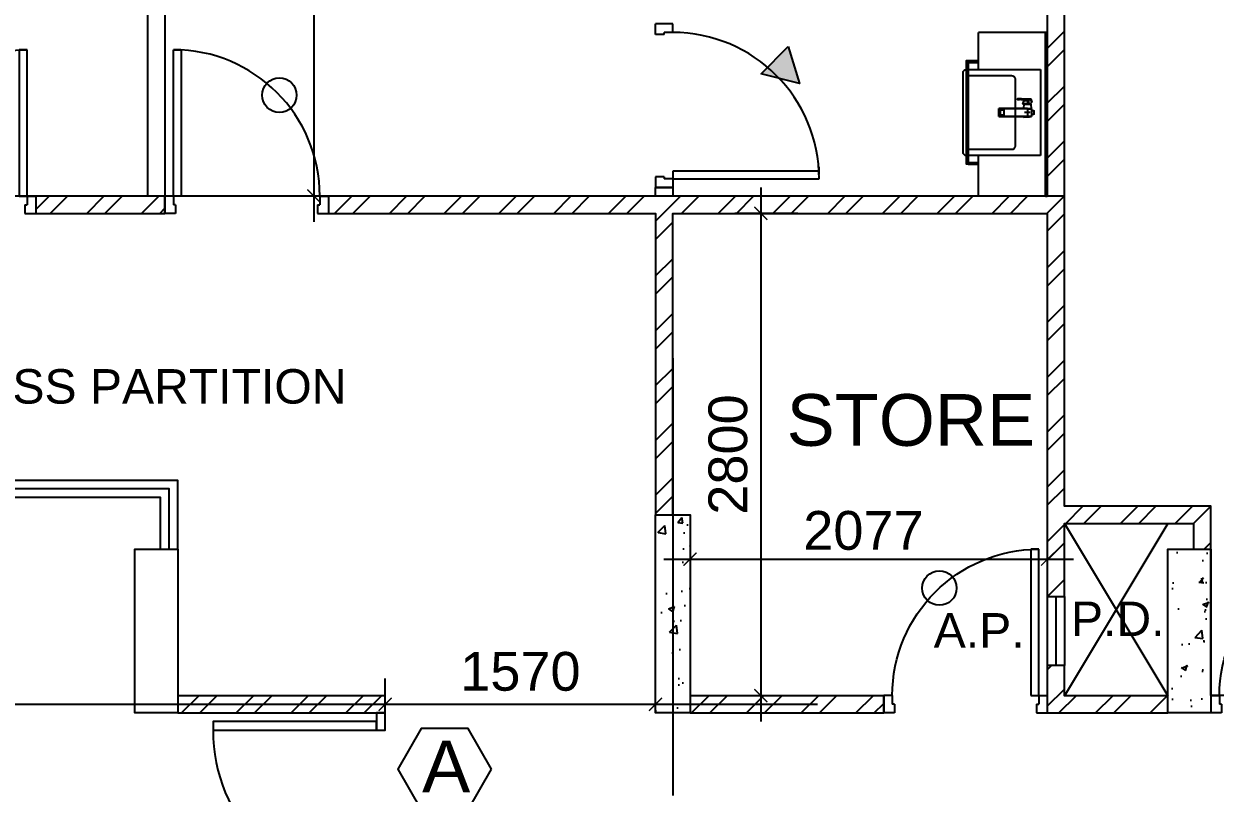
# Model space of a CAD drawing. Header units: millimetres. Extents: x -1214 to 71105, y 7230 to 56309.
# Drawn here: x 51231 to 58150, y 28184 to 32650 of the extents above; entities that cross this region are included whole.
import ezdxf
from ezdxf.enums import TextEntityAlignment as Align

# ---------------------------------------------------------------- set-up
doc = ezdxf.new("R2010")
doc.units = ezdxf.units.MM
doc.header["$MEASUREMENT"] = 0
doc.linetypes.add('CENTERX2', pattern=[101.6, 63.5, -12.7, 12.7, -12.7])
doc.layers.get('0').update_dxf_attribs({"color": 8})
doc.layers.get('Defpoints').update_dxf_attribs({"color": 8})
for name, color, linetype in [('Default', 8, 'Continuous'), ('Door', 8, 'Continuous'), ('Dry Wall', 8, 'Continuous'), ('FSD', 8, 'Continuous'), ('GBP A.P.', 8, 'Continuous'), ('GBP Dim', 8, 'Continuous'), ('GBP Text 200', 8, 'Continuous'), ('GBP Text 250', 8, 'Continuous'), ('grid', 8, 'CENTERX2'), ('hatch', 8, 'Continuous'), ('LP-Furn built-in', 8, 'Continuous'), ('LP-Sanitary', 8, 'Continuous'), ('PD', 8, 'Continuous'), ('PD DOOR', 8, 'Continuous'), ('TEXT', 8, 'Continuous'), ('WALL-NEW', 8, 'Continuous'), ('WALL-STRUCTURE', 8, 'Continuous'), ('WINDOW', 8, 'Continuous'), ('zzz-room mix', 8, 'Continuous')]:
    doc.layers.add(name, color=color, linetype=linetype)
doc.layers.add('LP-Nonplot', color=8, linetype='Continuous', plot=False)
doc.styles.add('BH', font='arial.ttf')
doc.dimstyles.new('200 GBP', dxfattribs={"dimscale": 1.5, "dimtxt": 150, "dimasz": 50, "dimexe": 100, "dimexo": 50, "dimgap": 50, "dimtad": 1, "dimdec": 0, "dimzin": 0, "dimdsep": 46, "dimtxsty": 'BH', "dimblk": 'ARCHTICK', "dimcen": 0.09, "dimdle": 100, "dimclrd": 9, "dimclre": 9, "dimclrt": 1, "dimadec": 0, "dimazin": 0, "dimtfac": 1, "dimtdec": 0, "dimtix": 1, "dimtmove": 2, "dimatfit": 3, "dimldrblk": 'ARCHTICK', "dimfxl": 300, "dimfxlon": 1, "dimtolj": 1, "dimtzin": 0, "dimarcsym": 0})

# ---------------------------------------------------------------- blocks, each defined once
blk = doc.blocks.new('Door 850')
for p, q in [((38290.6, 34986.6), (38290.6, 35836.6)), ((38290.6, 35836.6), (38335.6, 35836.6)), ((38335.6, 35836.6), (38335.6, 34986.6)), ((38240.6, 34986.6), (38240.6, 34911.6)), ((38290.6, 34986.6), (38240.6, 34986.6)), ((38290.6, 34986.6), (38290.6, 34936.6)), ((38335.6, 34986.6), (38290.6, 34986.6)), ((39140.6, 34986.6), (39140.6, 34936.6)), ((39140.6, 34986.6), (39190.6, 34986.6)), ((39190.6, 34986.6), (39190.6, 34911.6)), ((38240.6, 34911.6), (38240.6, 34886.6)), ((38303.1, 34886.6), (38240.6, 34886.6)), ((38303.1, 34936.6), (38290.6, 34936.6)), ((38303.1, 34936.6), (38303.1, 34886.6)), ((39128.1, 34936.6), (39140.6, 34936.6)), ((39128.1, 34936.6), (39128.1, 34886.6)), ((39128.1, 34886.6), (39190.6, 34886.6)), ((39190.6, 34911.6), (39190.6, 34886.6))]:
    blk.add_line(p, q)
blk.add_arc((38290.6, 34986.6), 850, 359.99995, 89.99772)
blk = doc.blocks.new('A$C65CE4B9A')
at = {"layer": 'grid', "ltscale": 200}
for p, q in [((-14000, 10500), (-14000, -20450)), ((-66500, -6750), (0, -6750))]:
    blk.add_line(p, q, dxfattribs=at)
blk = doc.blocks.new('SEANNOT_GROUP2')
at = {"layer": 'Default'}
blk.add_line((81.5, 351.1), (81.5, 317.9), dxfattribs=at)
blk = doc.blocks.new('SEANNOT_GROUP3')
at = {"layer": 'Default'}
blk.add_line((99.8, 335.2), (63.8, 335.2), dxfattribs=at)
blk = doc.blocks.new('ghtfdgd')
at = {"layer": 'LP-Sanitary'}
for p, q in [((79230.7, -114993.6), (79230.7, -114979.6)), ((79231.2, -114979.1), (79250.2, -114979.1)), ((79250.7, -114979.6), (79250.7, -114993.6)), ((79214.2, -115039.6), (79218.2, -114994.6)), ((79217.1, -115027.9), (79214.2, -115039.6)), ((79217.1, -115039.6), (79214.2, -115039.6)), ((79215.7, -115019.1), (79215.7, -115005.6)), ((79215.7, -115005.6), (79217.2, -115005.6)), ((79220.2, -114994.6), (79217.1, -115027.9)), ((79217.5, -115184.4), (79217.1, -115027.9)), ((79220.2, -114994.6), (79218.2, -114994.6)), ((79218.9, -115183.4), (79220.2, -114994.6)), ((79261.1, -114994.6), (79220.2, -114994.6)), ((79250.2, -114994.1), (79231.2, -114994.1)), ((79238.9, -114994.1), (79238.9, -114994.6)), ((79242.4, -114994.6), (79242.4, -114994.1)), ((79263.2, -114994.6), (79261.1, -114994.6)), ((79261.1, -114994.6), (79262.4, -115183.4)), ((79264.2, -115027.9), (79261.1, -114994.6)), ((79263.2, -114994.6), (79288.7, -114996.6)), ((79263.2, -114994.6), (79267.1, -115039.6)), ((79264.2, -115027.9), (79263.8, -115184.4)), ((79264.2, -115027.9), (79267.1, -115039.6)), ((79267.1, -115039.6), (79264.2, -115039.6)), ((79288.7, -115037.7), (79267.1, -115039.6)), ((79288.7, -115037.7), (79288.7, -114996.6)), ((79290.7, -115009.4), (79290.7, -115000.9)), ((79290.7, -115009.6), (79290.7, -115009.4)), ((79290.7, -115010.3), (79290.7, -115009.6)), ((79290.7, -115044.4), (79290.7, -115010.3)), ((79290.7, -115044.7), (79290.7, -115044.4)), ((79290.9, -115010.4), (79310.4, -115018.6)), ((79290.9, -115010.4), (79290.9, -115044.5)), ((79290.9, -115044.5), (79310.4, -115036.3)), ((79310.7, -115017.8), (79291, -115009.5)), ((79291, -115009.5), (79291, -115009.5)), ((79291, -115009.5), (79291, -115009.5)), ((79291, -115044.9), (79310.7, -115036.6)), ((79310.4, -115018.6), (79310.5, -115018.7)), ((79310.4, -115036.3), (79310.5, -115036.2)), ((79310.5, -115018.7), (79310.5, -115027.4)), ((79310.5, -115036.2), (79310.5, -115027.4)), ((79310.7, -115017.8), (79314.8, -115009.2)), ((79313.5, -115028.9), (79313.5, -115020.8)), ((79313.5, -115020.8), (79317.3, -115050.9)), ((79313.5, -115028.9), (79313.5, -115036.9)), ((79313.5, -115036.9), (79317.3, -115075.5)), ((79313.5, -115037), (79317.3, -115075.5)), ((79315.2, -115010.7), (79313.6, -115020.4)), ((79313.6, -115020.5), (79313.6, -115020.4)), ((79317.3, -115050.5), (79313.6, -115020.5)), ((79315.2, -115010.7), (79317.3, -115050.4)), ((79318, -115050.2), (79316, -115010.5)), ((79317.3, -115002.9), (79318.9, -114997.5)), ((79319.4, -115044.7), (79317.3, -115002.9)), ((79317.3, -115050.4), (79317.3, -115050.5)), ((79317.3, -115051.4), (79317.3, -115063.3)), ((79317.7, -115051.6), (79318.9, -115052.3)), ((79317.7, -115063.5), (79317.7, -115051.6)), ((79319.4, -115051), (79318, -115050.2)), ((79318.7, -114997.4), (79318.9, -114997.5)), ((79319.3, -114997.6), (79318.9, -114997.4)), ((79318.9, -114997.5), (79319.4, -114997.7)), ((79318.9, -115074.8), (79318.9, -115052.3)), ((79319.4, -114997.7), (79319.4, -115044.7)), ((79319.4, -115044.7), (79319.4, -115051)), ((79319.8, -115045.3), (79319.8, -114998.3)), ((79319.8, -115051.6), (79319.8, -115045.3)), ((79319.8, -115051.9), (79319.8, -115051.6)), ((79319.8, -115051.9), (79319.8, -115074.4)), ((79317.3, -115075.1), (79317.3, -115063.3)), ((79317.7, -115063.5), (79317.7, -115075.4)), ((79317.7, -115075.4), (79318.9, -115074.8)), ((79318, -115076), (79319.3, -115075.3)), ((79319.8, -115074.4), (79319.8, -115074.6)), ((79218.9, -115183.4), (79217.5, -115184.4)), ((79217.5, -115184.4), (79263.8, -115184.4)), ((79262.4, -115183.4), (79218.9, -115183.4)), ((79225, -115154.8), (79225, -115173.1)), ((79255.3, -115153.8), (79226, -115153.8)), ((79255.3, -115154), (79226, -115154)), ((79226, -115174.1), (79255.3, -115174.1)), ((79256.3, -115173.1), (79256.3, -115154.8)), ((79262.4, -115183.4), (79263.8, -115184.4))]:
    blk.add_line(p, q, dxfattribs=at)
for centre, radius, start, end in [((79231.2, -114979.6), 0.5, 90, 180), ((79250.2, -114979.6), 0.5, 0, 90), ((79240.7, -115019.1), 25, 180, 185.74251), ((79231.2, -114993.6), 0.5, 180, 270), ((79250.2, -114993.6), 0.5, 270, 0), ((79280.3, -115017.1), 20, 56.8024, 65.16541), ((79280.3, -115017.1), 20, 294.83459, 301.61275), ((79290.9, -115000.9), 0.2, 127.85265, 180), ((79290.9, -115044.7), 0.2, 180.01397, 293.04704), ((79511, -115282.7), 357.7, 125.84981, 127.98251), ((79530.3, -115308.3), 389.7, 125.92638, 127.88363), ((79234, -109870), 5139.5, 270.63577, 270.89969), ((79227.2, -108854.2), 6155.7, 270.59451, 270.81562), ((79288.3, -115009.7), 2.67, 3.1953, 9.33669), ((79301.7, -114992.9), 0.28, 69.68638, 135.20106), ((79319.7, -114996.5), 23.1, 247.12521, 247.49949), ((79339.3, -115104.4), 73.6, 112.75714, 112.87481), ((79312.3, -115020.9), 1.23, 6.09456, 11.51592), ((79308.7, -115037.4), 4.84, 5.24499, 7.19277), ((79310.7, -115037.3), 2.83, 5.64545, 8.81471), ((79314, -115009.4), 0.822, 12.82151, 37.37855), ((79314.7, -115011.5), 2.53, 77.49723, 90.78809), ((79315.1, -115009.5), 0.509, 38.0096, 78.40522), ((84763.2, -116562.2), 5664.7, 164.02206, 164.08854), ((79313.8, -115010.5), 2.18, 358.67427, 36.2852), ((79317.8, -115050.7), 0.54, 62.22165, 149.68726), ((79305.3, -115051.3), 11.9, 359.62289, 2.1624), ((79315.7, -115050), 2.38, 342.31294, 353.97204), ((79317.3, -115050.2), 0.738, 359.2113, 2.9985), ((79318.5, -114997.9), 0.689, 55.95421, 80.13248), ((79319, -114998.3), 0.8, 0.00654, 61.47672), ((79319.1, -115051.6), 0.688, 1.5121, 63.73401), ((79313.2, -115075.2), 4.12, 356.11976, 1.38136), ((79317.8, -115075.5), 0.494, 177.69922, 295.85307), ((79318.6, -115075.3), 0.938, 181.08912, 220.22046), ((79319, -115074.6), 0.786, 294.19625, 0.49169)]:
    blk.add_arc(centre, radius, start, end, dxfattribs=at)
for centre, major_axis, ratio, start_param, end_param in [((79290.9, -115000.9), (0.2, 0), 0.870233, 1.308042, 3.141593), ((79290.9, -115009.4), (0.2, 0), 0.870251, 1.333095, 3.141593), ((79290.9, -115010.3), (0.2, 0), 0.5, 3.141593, 4.712389), ((79290.9, -115044.4), (0.2, 0), 0.5, 3.141593, 4.712389), ((79290.9, -115000.9), (0.123, -0.158), 0.834595, 2.099205, 3.141593), ((79290.9, -115000.9), (0.123, -0.158), 0.834595, 3.141593, 3.165459), ((79290.9, -115010), (0.077, 0.836), 0.04975, 4.217846, 5.325586), ((79290.9, -115044.1), (-0.077, 0.836), 0.04975, 2.065339, 3.17308), ((79301.6, -114992.9), (0.117, -0.162), 0.844851, 2.109561, 3.167674), ((79310.4, -115018.2), (-0.311, -0.737), 0.21898, 1.092037, 2.210933), ((79310.4, -115035.9), (-0.311, 0.737), 0.21898, 2.049556, 3.141593), ((79310.5, -115018.3), (-0.309, -0.738), 0.217421, 1.09135, 2.210755), ((79310.5, -115035.8), (-0.309, 0.738), 0.217421, 2.050243, 3.169648), ((79310.4, -115035.9), (-0.311, 0.737), 0.21898, 3.141593, 3.168451), ((79314.3, -115020.6), (-0.782, -0.167), 0.921627, 5.682069, 6.099643), ((79314.3, -115020.8), (-0.794, -0.099), 0.898005, 5.760928, 6.175764), ((79314.3, -115036.7), (0.793, 0.106), 0.789486, 3.026004, 3.133916), ((79314.3, -115036.9), (0.796, 0.077), 0.827125, 3.057559, 3.141593), ((79315.1, -115009.6), (0.173, 0.708), 0.018166, 0.444134, 0.918054), ((79315.3, -115009.6), (0.412, 0.321), 0.549065, 0.513637, 1.195391), ((79315.7, -115010.9), (-0.499, -0.026), 0.868619, 4.118709, 5.82428), ((79316.8, -115003.6), (0.961, -0.275), 0.902908, 1.271288, 1.565184), ((79317.8, -115050.6), (-0.5, -0.016), 0.857677, 4.139605, 5.842177), ((79317.8, -115050.9), (-0.5, -0.02), 0.273668, 4.356492, 6.23412), ((79318.4, -114998), (-0.211, -0.772), 0.117484, 2.694436, 3.141054), ((79318.5, -114998.1), (-0.382, -0.703), 0.237912, 2.705017, 3.14394), ((79319, -114998.3), (-0.382, -0.703), 0.237912, 2.705017, 3.141091), ((79319, -114998.3), (-0.8, 0), 0.876594, 3.141494, 4.164132), ((79319, -115045.3), (-0.8, 0), 0.876594, 3.141494, 4.164132), ((79317.8, -115063.3), (-0.5, 0), 0.5, 0.054498, 1.448623), ((79317.8, -115075.5), (-0.494, 0.079), 0.969108, 0.192451, 2.070079), ((79226, -115154.8), (-1, 0), 0.992546, 4.712389, 6.283185), ((79226, -115154.9), (1, 0), 0.890286, 1.570796, 3.141593), ((79226, -115173.1), (1, 0), 0.992546, 3.141593, 4.712389), ((79255.3, -115154.8), (-1, 0), 0.992546, 3.141593, 4.712389), ((79255.3, -115154.9), (1, 0), 0.890286, 0, 1.570796), ((79255.3, -115173.1), (1, 0), 0.992546, 4.712389, 6.283185)]:
    blk.add_ellipse(centre, major_axis=major_axis, ratio=ratio, start_param=start_param, end_param=end_param, dxfattribs=at)
for points, knots in [([(79291, -115009.5), (79291, -115009.5), (79290.9, -115009.5), (79290.8, -115009.6), (79290.7, -115009.6), (79290.7, -115009.6)], [0, 0, 0, 0, 0.5, 0.5, 1, 1, 1, 1]), ([(79291, -115000.7), (79291, -115000.8), (79291, -115000.8), (79291, -115000.9), (79291, -115001.2), (79291, -115001.4), (79291, -115001.7), (79291, -115002.7), (79291, -115003.8), (79291, -115004.8), (79291, -115006.3), (79291, -115007.8), (79291, -115009.2)], [0, 0, 0, 0, 0.02306, 0.02306, 0.02306, 0.115301, 0.115301, 0.115301, 0.484264, 0.484264, 0.484264, 1, 1, 1, 1]), ([(79301.6, -114992.7), (79301.9, -114992.8), (79302.2, -114992.9), (79302.5, -114993), (79305, -114993.6), (79307.5, -114994.3), (79310.1, -114995), (79312.9, -114995.8), (79315.8, -114996.6), (79318.7, -114997.4)], [0, 0, 0, 0, 0.051688, 0.051688, 0.051688, 0.494848, 0.494848, 0.494848, 1, 1, 1, 1]), ([(79310.5, -115018.7), (79310.9, -115018.8), (79311.2, -115019), (79311.9, -115019.4), (79312.2, -115019.7), (79312.8, -115020.1), (79313, -115020.3), (79313.4, -115020.5), (79313.5, -115020.5), (79313.5, -115020.7)], [0, 0, 0, 0, 0.25, 0.25, 0.5, 0.5, 0.75, 0.75, 1, 1, 1, 1]), ([(79310.5, -115036.2), (79310.9, -115036.1), (79311.2, -115035.9), (79311.9, -115035.6), (79312.2, -115035.5), (79312.8, -115035.6), (79313, -115035.7), (79313.4, -115036.2), (79313.5, -115036.5), (79313.5, -115036.8)], [0, 0, 0, 0, 0.25, 0.25, 0.5, 0.5, 0.75, 0.75, 1, 1, 1, 1]), ([(79313.6, -115020.4), (79313.5, -115020.2), (79313.5, -115020), (79313.3, -115019.6), (79313.2, -115019.3), (79312.7, -115018.8), (79312.3, -115018.6), (79311.6, -115018.2), (79311.2, -115018), (79310.8, -115017.9)], [0, 0, 0, 0, 0.25, 0.25, 0.5, 0.5, 0.75, 0.75, 1, 1, 1, 1]), ([(79310.8, -115036.5), (79311, -115036.5), (79311.3, -115036.3), (79311.8, -115036.2), (79312.2, -115036.1), (79312.5, -115036), (79312.8, -115036), (79313, -115036), (79313.1, -115036.1), (79313.2, -115036.2), (79313.4, -115036.3), (79313.5, -115036.6), (79313.5, -115036.7), (79313.5, -115036.8)], [0, 0, 0, 0, 0.124812, 0.2213171, 0.3092796, 0.3899271, 0.4711589, 0.5451559, 0.6166529, 0.6889172, 0.7974179, 0.8896188, 0.9816515, 0.9816515, 0.9816515, 0.9816515]), ([(79314.8, -115009.2), (79314.8, -115009.2), (79314.9, -115009.2), (79314.9, -115009.2), (79315, -115009.2), (79315, -115009.2), (79315.1, -115009.2), (79315.2, -115009.2)], [0, 0, 0, 0, 0.25, 0.25, 0.5, 0.5, 1, 1, 1, 1]), ([(79317.1, -115002.7), (79317, -115003), (79316.9, -115003.3), (79316.8, -115003.6), (79316.5, -115004.7), (79316.2, -115005.8), (79315.9, -115006.9), (79315.7, -115007.6), (79315.4, -115008.3), (79315.2, -115009)], [0, 0, 0, 0, 0.131954, 0.131954, 0.131954, 0.659772, 0.659772, 0.659772, 1, 1, 1, 1]), ([(79315.2, -115009.2), (79315.2, -115009.2), (79315.2, -115009.2), (79315.2, -115009.2), (79315.2, -115009.2), (79315.2, -115009.2)], [0, 0, 0, 0, 0.5, 0.5, 1, 1, 1, 1]), ([(79315.2, -115009.2), (79315.3, -115009.3), (79315.3, -115009.4), (79315.3, -115009.5), (79315.3, -115009.6), (79315.3, -115009.8), (79315.3, -115009.8), (79315.3, -115009.9), (79315.3, -115010), (79315.2, -115010.2), (79315.2, -115010.3), (79315.2, -115010.5), (79315.2, -115010.6), (79315.2, -115010.7)], [0, 0, 0, 0, 0.125, 0.125, 0.25, 0.25, 0.375, 0.375, 0.5, 0.5, 0.75, 0.75, 1, 1, 1, 1]), ([(79318.7, -114997.4), (79318.6, -114997.5), (79318.6, -114997.7), (79318.5, -114997.9), (79318.2, -114999), (79317.9, -115000.1), (79317.5, -115001.2), (79317.4, -115001.7), (79317.2, -115002.2), (79317.1, -115002.7)], [0, 0, 0, 0, 0.095324, 0.095324, 0.095324, 0.707603, 0.707603, 0.707603, 1, 1, 1, 1]), ([(79317.3, -115050.5), (79317.3, -115050.5), (79317.3, -115050.5), (79317.3, -115050.6), (79317.3, -115050.6), (79317.3, -115050.7), (79317.3, -115050.8), (79317.3, -115050.9)], [0, 0, 0, 0, 0.25, 0.25, 0.5, 0.5, 1, 1, 1, 1]), ([(79317.3, -115051.4), (79317.3, -115051.5), (79317.3, -115051.5), (79317.5, -115051.6), (79317.6, -115051.6), (79317.7, -115051.6)], [0, 0, 0, 0, 0.5, 0.5, 1, 1, 1, 1]), ([(79317.7, -115051.6), (79317.7, -115051.6), (79317.7, -115051.5), (79317.8, -115051.4), (79317.8, -115051.3), (79317.8, -115051.1), (79317.8, -115051), (79317.9, -115050.9), (79317.9, -115050.8), (79317.9, -115050.7)], [0, 0, 0, 0, 0.25, 0.25, 0.5, 0.5, 0.75, 0.75, 1, 1, 1, 1]), ([(79319.4, -115051), (79319.4, -115051), (79319.4, -115051), (79319.4, -115051), (79319.4, -115051), (79319.4, -115051), (79319.4, -115051), (79319.4, -115051.1), (79319.4, -115051.1), (79319.4, -115051.2), (79319.4, -115051.2), (79319.3, -115051.3), (79319.3, -115051.3), (79319.3, -115051.4), (79319.3, -115051.5), (79319.2, -115051.6), (79319.2, -115051.6), (79319.1, -115051.7), (79319.1, -115051.8), (79319, -115051.9), (79319, -115052), (79318.9, -115052.1), (79318.9, -115052.1), (79318.9, -115052.2), (79318.9, -115052.3), (79318.9, -115052.3), (79318.9, -115052.3), (79318.9, -115052.3), (79318.9, -115052.3), (79318.9, -115052.3), (79318.9, -115052.3)], [0, 0, 0, 0, 0.000034, 0.000034, 0.000034, 0.03445, 0.03445, 0.03445, 0.175251, 0.175251, 0.175251, 0.317196, 0.317196, 0.317196, 0.479622, 0.479622, 0.479622, 0.662074, 0.662074, 0.662074, 0.829132, 0.829132, 0.829132, 0.958486, 0.958486, 0.958486, 0.999966, 0.999966, 0.999966, 1, 1, 1, 1]), ([(79319.8, -115051.9), (79319.8, -115052), (79319.7, -115052), (79319.7, -115052.1), (79319.6, -115052.2), (79319.4, -115052.3), (79319.3, -115052.3), (79319.1, -115052.3), (79319, -115052.3), (79318.9, -115052.3)], [0, 0, 0, 0, 0.25, 0.25, 0.5, 0.5, 0.75, 0.75, 1, 1, 1, 1]), ([(79317.3, -115075.1), (79317.3, -115075.2), (79317.3, -115075.2), (79317.5, -115075.3), (79317.6, -115075.3), (79317.7, -115075.4)], [0, 0, 0, 0, 0.5, 0.5, 1, 1, 1, 1]), ([(79319.8, -115074.4), (79319.8, -115074.5), (79319.7, -115074.5), (79319.7, -115074.6), (79319.6, -115074.7), (79319.4, -115074.8), (79319.3, -115074.8), (79319.1, -115074.8), (79319, -115074.8), (79318.9, -115074.8)], [0, 0, 0, 0, 0.25, 0.25, 0.5, 0.5, 0.75, 0.75, 1, 1, 1, 1]), ([(79319.3, -115075.3), (79319.3, -115075.3), (79319.3, -115075.3), (79319.2, -115075.3), (79319.2, -115075.3), (79319.1, -115075.3), (79319.1, -115075.2), (79319, -115075.2), (79319, -115075.1), (79318.9, -115075.1), (79318.9, -115075), (79318.9, -115074.9), (79318.9, -115074.9), (79318.9, -115074.9), (79318.9, -115074.8), (79318.9, -115074.8), (79318.9, -115074.8), (79318.9, -115074.8), (79318.9, -115074.8)], [0.3296223, 0.3296223, 0.3296223, 0.3296223, 0.4796217, 0.4796217, 0.4796217, 0.6620737, 0.6620737, 0.6620737, 0.829132, 0.829132, 0.829132, 0.9584856, 0.9584856, 0.9584856, 0.9999655, 0.9999655, 0.9999655, 1, 1, 1, 1])]:
    blk.add_open_spline(points, degree=3, knots=knots, dxfattribs=at)
for points, degree in [([(79301.8, -114992.7), (79301.7, -114992.6), (79301.7, -114992.7), (79301.6, -114992.7)], 3), ([(79318.6, -114997.3), (79316.3, -114996.6), (79310.7, -114995.1), (79301.8, -114992.7)], 3), ([(79313.5, -115028.9), (79313.5, -115028.4), (79313.4, -115028), (79312.3, -115027.4), (79311.4, -115027.4), (79310.5, -115027.4)], 5), ([(79317.9, -115075.9), (79317.9, -115076), (79318, -115076), (79318, -115075.9)], 3)]:
    blk.add_open_spline(points, degree=degree, dxfattribs=at)
at = {"layer": 'LP-Nonplot'}
for name in ['SEANNOT_GROUP3', 'SEANNOT_GROUP2']:
    blk.add_blockref(name, (79159.1, -115352.3), dxfattribs=at)
blk = doc.blocks.new('SINK')
at = {"layer": 'LP-Sanitary'}
blk.add_line((-74936.8, -44774), (-75436.8, -44774), dxfattribs=at)
blk.add_lwpolyline([(-75436.8, -44774), (-75436.8, -45203.2, 0.414214), (-75416.8, -45223.2), (-74956.8, -45223.2, 0.414214), (-74936.8, -45203.2), (-74936.8, -44774)], format="xyb", dxfattribs=at)
blk.add_lwpolyline([(-75401.8, -44941.1), (-75401.8, -45183.3, 0.414117), (-75381.8, -45203.2), (-74991.8, -45203.2, 0.41431), (-74971.8, -45183.2), (-74971.8, -44941.1, 0.414117), (-74991.8, -44921.1), (-75381.8, -44921.1, 0.41431)], format="xyb", close=True, dxfattribs=at)
at = {"layer": 'LP-Furn built-in'}
blk.add_blockref('ghtfdgd', (-154427.4, 70168.1), dxfattribs=at)
blk = doc.blocks.new('pln_sink 1100x380')
at = {"ltscale": 1000}
for p, q in [((0, 0), (400, 0)), ((400, 0), (400, -235)), ((459.9, -184.9), (400, -184.9)), ((459.9, -194.9), (400, -194.9)), ((400, -735), (400, -950)), ((459.9, -776.6), (400, -776.6)), ((459.9, -786.6), (400, -786.6)), ((0, -950), (400, -950))]:
    blk.add_line(p, q, dxfattribs=at)
for points in [[(10, -950), (10, 0), (0, 0), (0, -950), (10, -950)], [(10, 0), (10, -950), (0, -950), (0, 0), (10, 0)]]:
    blk.add_lwpolyline(points, dxfattribs=at)
at = {"ltscale": 200}
blk.add_lwpolyline([(459.9, -184.9), (468.4, -184.9), (468.4, -786.6), (459.9, -786.6)], close=True, dxfattribs=at)
at = {"layer": 'LP-Furn built-in', "extrusion": (0, 0, -1), "zscale": -1, "rotation": 270}
blk.add_blockref('SINK', (44734, -75671.8), dxfattribs=at)
blk = doc.blocks.new('_ArchTick')
at = {"color": 0, "const_width": 0.1}
blk.add_lwpolyline([(0.5, 0.5), (-0.5, -0.5)], dxfattribs=at)
blk = doc.blocks.new('*D30')
at = {"layer": 'Defpoints', "color": 0, "transparency": 16777216}
for p in [(55100, 29651.9), (57177, 29542.8), (57177, 29153.2)]:
    blk.add_point(p, dxfattribs=at)
at = {"layer": 'GBP Dim', "color": 9, "lineweight": -2, "transparency": 16777216}
for p, q in [((57177, 29228.2), (57177, 29692.8)), ((55100, 29576.9), (55100, 29392.8)), ((54950, 29542.8), (57327, 29542.8))]:
    blk.add_line(p, q, dxfattribs=at)
at = {"layer": 'GBP Dim', "color": 9, "lineweight": -2, "transparency": 16777216, "xscale": 75, "yscale": 75, "zscale": 75, "rotation": 180}
blk.add_blockref('_ArchTick', (55100, 29542.8), dxfattribs=at)
at = {"layer": 'GBP Dim', "color": 9, "lineweight": -2, "transparency": 16777216, "xscale": 75, "yscale": 75, "zscale": 75}
blk.add_blockref('_ArchTick', (57177, 29542.8), dxfattribs=at)
at = {"layer": 'GBP Dim', "transparency": 16777216, "insert": (56107.3, 29707.8), "char_height": 225, "attachment_point": 5, "style": 'BH'}
blk.add_mtext('\\A1;2077', dxfattribs=at)
blk = doc.blocks.new('*D62')
at = {"layer": 'Defpoints', "color": 0, "transparency": 16777216}
for p in [(52038.9, 39271.3), (52050, 31650.8), (52915.1, 31650.8)]:
    blk.add_point(p, dxfattribs=at)
at = {"layer": 'GBP Dim', "color": 9, "lineweight": -2, "transparency": 16777216}
for p, q in [((52915.1, 39421.3), (52915.1, 31500.8)), ((52465.1, 39271.3), (53065.1, 39271.3)), ((52465.1, 31650.8), (53065.1, 31650.8))]:
    blk.add_line(p, q, dxfattribs=at)
at = {"layer": 'GBP Dim', "color": 9, "lineweight": -2, "transparency": 16777216, "xscale": 75, "yscale": 75, "zscale": 75}
for p, rotation in [((52915.1, 39271.3), 90), ((52915.1, 31650.8), 270)]:
    blk.add_blockref('_ArchTick', p, dxfattribs=dict(at, rotation=rotation))
at = {"layer": 'GBP Dim', "transparency": 16777216, "insert": (52725.2, 35461.1), "char_height": 225, "attachment_point": 5, "rotation": 90, "style": 'BH'}
blk.add_mtext('\\A1;7620', dxfattribs=at)
blk = doc.blocks.new('*D66')
at = {"layer": 'Defpoints', "color": 0, "transparency": 16777216}
for p in [(53330, 28650), (54900, 28699.9), (54900, 28650)]:
    blk.add_point(p, dxfattribs=at)
at = {"layer": 'GBP Dim', "color": 9, "lineweight": -2, "transparency": 16777216}
for p, q in [((53330, 28699.9), (53330, 28849.9)), ((54900, 28699.9), (54900, 28849.9)), ((53180, 28699.9), (55050, 28699.9))]:
    blk.add_line(p, q, dxfattribs=at)
at = {"layer": 'GBP Dim', "color": 9, "lineweight": -2, "transparency": 16777216, "xscale": 75, "yscale": 75, "zscale": 75, "rotation": 180}
blk.add_blockref('_ArchTick', (53330, 28699.9), dxfattribs=at)
at = {"layer": 'GBP Dim', "color": 9, "lineweight": -2, "transparency": 16777216, "xscale": 75, "yscale": 75, "zscale": 75}
blk.add_blockref('_ArchTick', (54900, 28699.9), dxfattribs=at)
at = {"layer": 'GBP Dim', "transparency": 16777216, "insert": (54115, 28889.8), "char_height": 225, "attachment_point": 5, "style": 'BH'}
blk.add_mtext('\\A1;1570', dxfattribs=at)
blk = doc.blocks.new('*D67')
at = {"layer": 'Defpoints', "color": 0, "transparency": 16777216}
for p in [(46736.8, 31549.8), (52377.8, 31549.8), (46577.8, 29999.9)]:
    blk.add_point(p, dxfattribs=at)
at = {"layer": 'GBP Dim', "color": 9, "lineweight": -2, "transparency": 16777216}
for p, q in [((46736.8, 29849.9), (46736.8, 31699.8)), ((47186.8, 31549.8), (46586.8, 31549.8)), ((46652.8, 29999.9), (46886.8, 29999.9))]:
    blk.add_line(p, q, dxfattribs=at)
at = {"layer": 'GBP Dim', "color": 9, "lineweight": -2, "transparency": 16777216, "xscale": 75, "yscale": 75, "zscale": 75}
for p, rotation in [((46736.8, 31549.8), 90), ((46736.8, 29999.9), 270)]:
    blk.add_blockref('_ArchTick', p, dxfattribs=dict(at, rotation=rotation))
at = {"layer": 'GBP Dim', "transparency": 16777216, "insert": (46546.9, 30774.9), "char_height": 225, "attachment_point": 5, "rotation": 90, "style": 'BH'}
blk.add_mtext('\\A1;1550', dxfattribs=at)
blk = doc.blocks.new('*D243')
at = {"layer": 'Defpoints', "color": 0, "transparency": 16777216}
for p in [(55801.9, 31549.9), (55511.2, 28749.9), (55893.9, 28749.9)]:
    blk.add_point(p, dxfattribs=at)
at = {"layer": 'GBP Dim', "color": 9, "lineweight": -2, "transparency": 16777216}
for p, q in [((55511.2, 31699.9), (55511.2, 28599.9)), ((55726.9, 31549.9), (55361.2, 31549.9)), ((55818.9, 28749.9), (55361.2, 28749.9))]:
    blk.add_line(p, q, dxfattribs=at)
at = {"layer": 'GBP Dim', "color": 9, "lineweight": -2, "transparency": 16777216, "xscale": 75, "yscale": 75, "zscale": 75}
for p, rotation in [((55511.2, 31549.9), 90), ((55511.2, 28749.9), 270)]:
    blk.add_blockref('_ArchTick', p, dxfattribs=dict(at, rotation=rotation))
at = {"layer": 'GBP Dim', "transparency": 16777216, "insert": (55321.3, 30149.9), "char_height": 225, "attachment_point": 5, "rotation": 90, "style": 'BH'}
blk.add_mtext('\\A1;2800', dxfattribs=at)
blk = doc.blocks.new('A$C54C00E73')
at = {"layer": 'GBP A.P.', "style": 'BH'}
blk.add_text('A.P.', height=200, rotation=0.00004, dxfattribs=at).set_placement((263.8, -446), align=Align.CENTER)

msp = doc.modelspace()

# ---------------------------------------------------------------- hatches: boundary and pattern name
at = {"layer": 'FSD'}
msp.add_hatch(color=256, dxfattribs=at).paths.add_polyline_path([(55670.8, 32517.5), (55736.4, 32303.6), (55513.9, 32360)])
at = {"layer": 'hatch'}
h = msp.add_hatch(dxfattribs=at)
h.set_pattern_fill('ANSI32', color=256, scale=600, style=0)
h.set_pattern_definition([(45, (53000, 28650.04), (-159.099, 159.099), []), (45, (53106.06, 28650.04), (-159.099, 159.099), [])])
h.paths.add_polyline_path([(57275, 28925.2), (57175, 28925.2), (57175, 28650.1), (57875, 28650), (57875, 28750.1), (57274.9, 28749.9), (57275, 28925.2)])
h.paths.add_polyline_path([(58125, 29600.1), (58125, 29849.9), (57275.1, 29849.9), (57275.1, 34449.9), (57875, 34449.9), (57875, 34549.9), (57275, 34549.9), (57275.2, 34599.9), (57175, 34599.9), (57175, 31649.9), (53000, 31649.9), (53000, 31549.9), (54900, 31549.9), (54900, 29800.2), (55000, 29800.2), (55000, 31549.9), (57175, 31549.9), (57175, 29325.2), (57275, 29325.1), (57275.1, 29749.9), (58025, 29749.9), (58025, 29600.1), (58125, 29600.1)])
h = msp.add_hatch(dxfattribs=at)
h.set_pattern_fill('ANSI32', color=256, scale=600, style=0)
h.paths.add_polyline_path([(51300, 31649.9), (51300, 31549.9), (52050, 31549.9), (52050, 31649.9), (51950, 31649.9), (51950, 31649.9)])
h = msp.add_hatch(dxfattribs=at)
h.set_pattern_fill('AR-CONC', color=256, scale=2, style=0)
h.set_pattern_definition([(50, (37490.76, 23770.07), (364.3693, -31.878), [38.1, -419.1]), (355, (37490.76, 23770.07), (-70.486, 382.113), [30.48, -335.28]), (100.451, (37521.13, 23767.4), (293.885, 350.2334), [32.38, -356.18]), (46.1842, (37490.76, 23871.67), (542.158, -84.085), [57.15, -628.65]), (96.6356, (37535.94, 23864.66), (474.808, 494.851), [48.57, -534.27]), (351.184, (37490.76, 23871.67), (474.81, 494.85), [45.72, -502.92]), (21, (37541.56, 23846.27), (303.23, -204.531), [38.1, -419.1]), (326, (37541.56, 23846.27), (123.604, 368.376), [30.48, -335.28]), (71.4514, (37566.83, 23829.22), (426.833, 163.846), [32.38, -356.18]), (37.5, (37490.76, 23770.07), (6.1772, 169.1101), [0, -331.216, 0, -340.36, 0, -336.55]), (7.5, (37490.76, 23770.07), (133.6393, 200.3611), [0, -194.056, 0, -323.596, 0, -128.27]), (327.5, (37377.48, 23770.07), (271.1812, -11.4575), [0, -127, 0, -396.24, 0, -525.78]), (317.5, (37326.68, 23770.07), (296.2584, 50.853), [0, -165.1, 0, -263.144, 0, -373.38])])
h.paths.add_polyline_path([(55100, 28650), (54900, 28650), (54900, 29800), (55100, 29800)])
h = msp.add_hatch(dxfattribs=at)
h.set_pattern_fill('AR-CONC', color=256, scale=2, style=0)
h.set_pattern_definition([(50, (-576161.28, 762350.3), (364.36934, -31.87817), [38.1, -419.1]), (355, (-576161.28, 762350.3), (-70.48565, 382.11329), [30.48, -335.28]), (100.451, (-576130.9, 762347.65), (293.885, 350.23338), [32.38, -356.18]), (46.1842, (-576161.3, 762451.9), (542.15808, -84.08466), [57.15, -628.65]), (96.6356, (-576116.1, 762444.9), (474.80847, 494.8511), [48.57, -534.27]), (351.184, (-576161.3, 762451.9), (474.8092, 494.85024), [45.72, -502.92]), (21, (-576110.48, 762426.5), (303.22976, -204.53104), [38.1, -419.1]), (326, (-576110.48, 762426.5), (123.60406, 368.37593), [30.48, -335.28]), (71.4514, (-576085.2, 762409.46), (426.83298, 163.84572), [32.38, -356.18]), (37.5, (-576161.28, 762350.3), (6.177207, 169.110078), [0, -331.216, 0, -340.36, 0, -336.55]), (7.5, (-576161.28, 762350.3), (133.639325, 200.36115), [0, -194.056, 0, -323.596, 0, -128.27]), (327.5, (-576274.56, 762350.3), (271.18119, -11.457488), [0, -127, 0, -396.24, 0, -525.78]), (317.5, (-576325.36, 762350.3), (296.25836, 50.85298), [0, -165.1, 0, -263.144, 0, -373.38])])
h.paths.add_polyline_path([(58125, 28600), (57875, 28600), (57875, 29600), (58125, 29600)])
h = msp.add_hatch(dxfattribs=at)
h.set_pattern_fill('ANSI32', color=256, scale=600, style=0)
h.set_pattern_definition([(45, (6e-05, 49.9), (-159.099, 159.099), []), (45, (106.07, 49.9), (-159.099, 159.099), [])])
h.paths.add_polyline_path([(53330, 28750), (52125, 28750), (52125, 28650), (53330, 28650)])
h = msp.add_hatch(dxfattribs=at)
h.set_pattern_fill('ANSI32', color=256, scale=600, style=0)
h.set_pattern_definition([(45, (323672.64, -85897.19), (-159.09903, 159.09903), []), (45, (323778.7, -85897.19), (-159.09903, 159.09903), [])])
h.paths.add_polyline_path([(56225, 28749.9), (55100, 28749.9), (55100, 28699.9), (56225, 28699.9)])
h.paths.add_polyline_path([(56225, 28699.9), (55100, 28699.9), (55100, 28650), (56225, 28650)])

# ---------------------------------------------------------------- linework, layer by layer
at = {"layer": 'Door'}
for p, q in [((55000, 32649.9), (54900, 32649.9)), ((54900, 32587.4), (54900, 32649.9)), ((55000, 32599.9), (54950, 32599.9)), ((54950, 32587.4), (54950, 32599.9)), ((55000, 32599.9), (55000, 32649.9)), ((54950, 32587.4), (54900, 32587.4)), ((54950, 31762.4), (54900, 31762.4)), ((54900, 31762.4), (54900, 31699.9)), ((54950, 31762.4), (54950, 31749.9)), ((55000, 31794.9), (55000, 31749.9)), ((55850, 31794.9), (55000, 31794.9)), ((55850, 31774.9), (55850, 31819.9)), ((55000, 31699.9), (54900, 31699.9)), ((55000, 31749.9), (54950, 31749.9)), ((55000, 31749.9), (55000, 31699.9)), ((55000, 31749.9), (55850, 31749.9))]:
    msp.add_line(p, q, dxfattribs=at)
msp.add_lwpolyline([(53280, 28549.9), (53330, 28549.9), (53330, 28649.9), (53280, 28649.9)], close=True, dxfattribs=at)
msp.add_lwpolyline([(53280, 28599.9), (52330, 28599.9), (52330, 28549.9), (53280, 28549.9), (53280, 28599.9)], dxfattribs=at)
for centre, radius, start, end in [((55000, 31749.9), 850, 0.00232, 90.00009), ((53280, 28549.9), 950, 180, 268.03733)]:
    msp.add_arc(centre, radius, start, end, dxfattribs=at)
at = {"layer": 'Dry Wall'}
for p, q in [((51950, 34450), (51950, 31649.9)), ((52050, 34450), (52050, 31649.9))]:
    msp.add_line(p, q, dxfattribs=at)
at = {"layer": 'FSD', "ltscale": 5}
msp.add_lwpolyline([(55670.8, 32517.5), (55736.4, 32303.6), (55513.9, 32360)], close=True, dxfattribs=at)
at = {"layer": 'FSD'}
for centre in [(52715.5, 32235.9), (56548.4, 29374.7)]:
    msp.add_circle(centre, 100, dxfattribs=at)
at = {"layer": 'GBP Text 250'}
msp.add_lwpolyline([(53947.9, 28323.8), (53811.5, 28560.1), (53538.7, 28560.1), (53402.3, 28323.8), (53538.7, 28087.6), (53811.5, 28087.6)], close=True, dxfattribs=at)
at = {"layer": 'PD', "ltscale": 20}
for points in [[(57875, 29750), (57274.9, 28750)], [(57275.1, 29750), (57875, 28750)]]:
    msp.add_lwpolyline(points, dxfattribs=at)
at = {"layer": 'PD'}
for points in [[(57175, 29325.2), (57175, 28925.2)], [(57275, 29325.2), (57275, 28925.2)]]:
    msp.add_lwpolyline(points, dxfattribs=at)
at = {"layer": 'PD DOOR'}
msp.add_lwpolyline([(57225, 29325.2), (57225, 28925.2)], dxfattribs=at)
at = {"layer": 'WALL-NEW'}
msp.add_line((57175, 29325.2), (57275, 29325.2), dxfattribs=at)
for points in [[(57275, 29325.2), (57275.1, 29750), (58025, 29750), (58025, 29600), (58125, 29600), (58125, 29850), (57275.1, 29850), (57275.1, 34450), (57875, 34450), (57875, 34549.9), (57275, 34549.9), (57275.2, 34599.9), (57175, 34599.9), (57175, 31649.8), (53000, 31649.8), (53000, 31549.8), (54900, 31549.9), (54900, 29800)], [(54900, 29800), (55000, 29800), (55000, 31549.9), (57175, 31549.9), (57175, 29325.2)], [(57275, 28925.2), (57175, 28925.2)], [(57175, 28925.2), (57175, 28650.1), (57875, 28650), (57875, 28749.9), (57274.9, 28750), (57275, 28925.2)], [(55100, 28650), (56225, 28650), (56225, 28749.9), (55100, 28749.9), (55100, 28650)]]:
    msp.add_lwpolyline(points, dxfattribs=at)
for points in [[(55000, 31649.9), (54900, 31649.9), (54900, 31700), (55000, 31700)], [(51300, 31649.9), (51300, 31549.9), (52050, 31549.9), (52050, 31649.9), (51950, 31649.9), (51950, 31649.9)], [(53330, 28750), (52125, 28750), (52125, 28650), (53330, 28650)]]:
    msp.add_lwpolyline(points, close=True, dxfattribs=at)
at = {"layer": 'WALL-STRUCTURE'}
for points in [[(55100, 28650), (54900, 28650), (54900, 29800), (55100, 29800)], [(52125, 28650), (51875, 28650), (51875, 29600), (52125, 29600)], [(58125, 28650), (57875, 28650), (57875, 29600), (58125, 29600)]]:
    msp.add_lwpolyline(points, close=True, dxfattribs=at)
at = {"layer": 'WINDOW'}
for points in [[(52125, 29600.1), (52125, 29999.9), (46250, 29999.9)], [(52075, 29600.1), (52075, 29949.9), (46250, 29949.9)], [(52025, 29600.1), (52025, 29899.9), (46250, 29899.9)]]:
    msp.add_lwpolyline(points, dxfattribs=at)
at = {"layer": 'zzz-room mix'}
msp.add_lwpolyline([(59100.1, 28750.1), (58125, 28750.1), (58125, 29850), (57275.1, 29850), (57275.1, 31649.9), (49550, 31649.9)], dxfattribs=at)

# ---------------------------------------------------------------- block references
at = {"layer": 'Door', "xscale": -1}
for p, rotation in [((89540.6, -3336.7), 4.162146523434274e-05), ((95415.5, -6236.5), 359.9999583785348), ((97315.5, -6236.6), 359.9999583785348)]:
    msp.add_blockref('Door 850', p, dxfattribs=dict(at, rotation=rotation))
at = {"layer": 'Door', "rotation": 4.162146525476887e-05}
msp.add_blockref('Door 850', (13809.4, -3336.8), dxfattribs=at)
at = {"layer": 'LP-Sanitary', "rotation": 180}
msp.add_blockref('pln_sink 1100x380', (57175, 31649.8), dxfattribs=at)
at = {"layer": 'TEXT'}
msp.add_blockref('A$C54C00E73', (56515.6, 29475.3), dxfattribs=at)
at = {"layer": 'WALL-NEW'}
msp.add_blockref('A$C65CE4B9A', (69000, 35449.9), dxfattribs=at)

# ---------------------------------------------------------------- texts
at = {"layer": 'GBP Text 200', "style": 'BH'}
msp.add_text('-/60/60 F.R.R. FIXED GLASS PARTITION', height=200, dxfattribs=at).set_placement((47873.5, 30445.5))
at = {"layer": 'GBP Text 250', "style": 'BH'}
for s, p in [('STORE', (56382.7, 30200.5)), ('A', (53683.9, 28189.7))]:
    msp.add_text(s, height=300, dxfattribs=at).set_placement(p, align=Align.CENTER)
at = {"layer": 'TEXT', "style": 'BH'}
msp.add_text('P.D.', height=200, rotation=0.00004, dxfattribs=at).set_placement((57584.2, 29095.8), align=Align.CENTER)

# ---------------------------------------------------------------- dimensions: what is measured, and where the dimension line sits
at = {"layer": 'GBP Dim'}
for base, p1, p2, picture, middle in [((52915.0876, 31650.8498), (52038.896, 39271.3335), (52050.0054, 31650.8498), '*D62', (52725.2087, 35461.0917)), ((46736.8, 31549.8), (46577.8, 29999.9), (52377.8, 31549.8), '*D67', (46546.9, 30774.9)), ((55511.2, 28749.9), (55801.9, 31549.9), (55893.9, 28749.9), '*D243', (55321.3, 30149.9))]:
    dim = msp.add_linear_dim(base=base, p1=p1, p2=p2, angle=90, dimstyle='200 GBP', override={"dimclrt": 256}, dxfattribs=at)
    dim.commit()
    dim.dimension.update_dxf_attribs({"geometry": picture, "text_midpoint": middle})
dim = msp.add_linear_dim(base=(57177, 29542.8), p1=(55100, 29651.9), p2=(57177, 29153.2), dimstyle='200 GBP', override={"dimgap": 0, "dimclrt": 256}, dxfattribs=at)
dim.commit()
dim.dimension.update_dxf_attribs({"geometry": '*D30', "text_midpoint": (56107.3, 29707.8), "dimtype": 160})
dim = msp.add_linear_dim(base=(54900, 28699.9), p1=(53330, 28650), p2=(54900, 28650), dimstyle='200 GBP', override={"dimclrt": 256}, dxfattribs=at)
dim.commit()
dim.dimension.update_dxf_attribs({"geometry": '*D66', "text_midpoint": (54115, 28889.8)})

doc.saveas('drawing.dxf')
